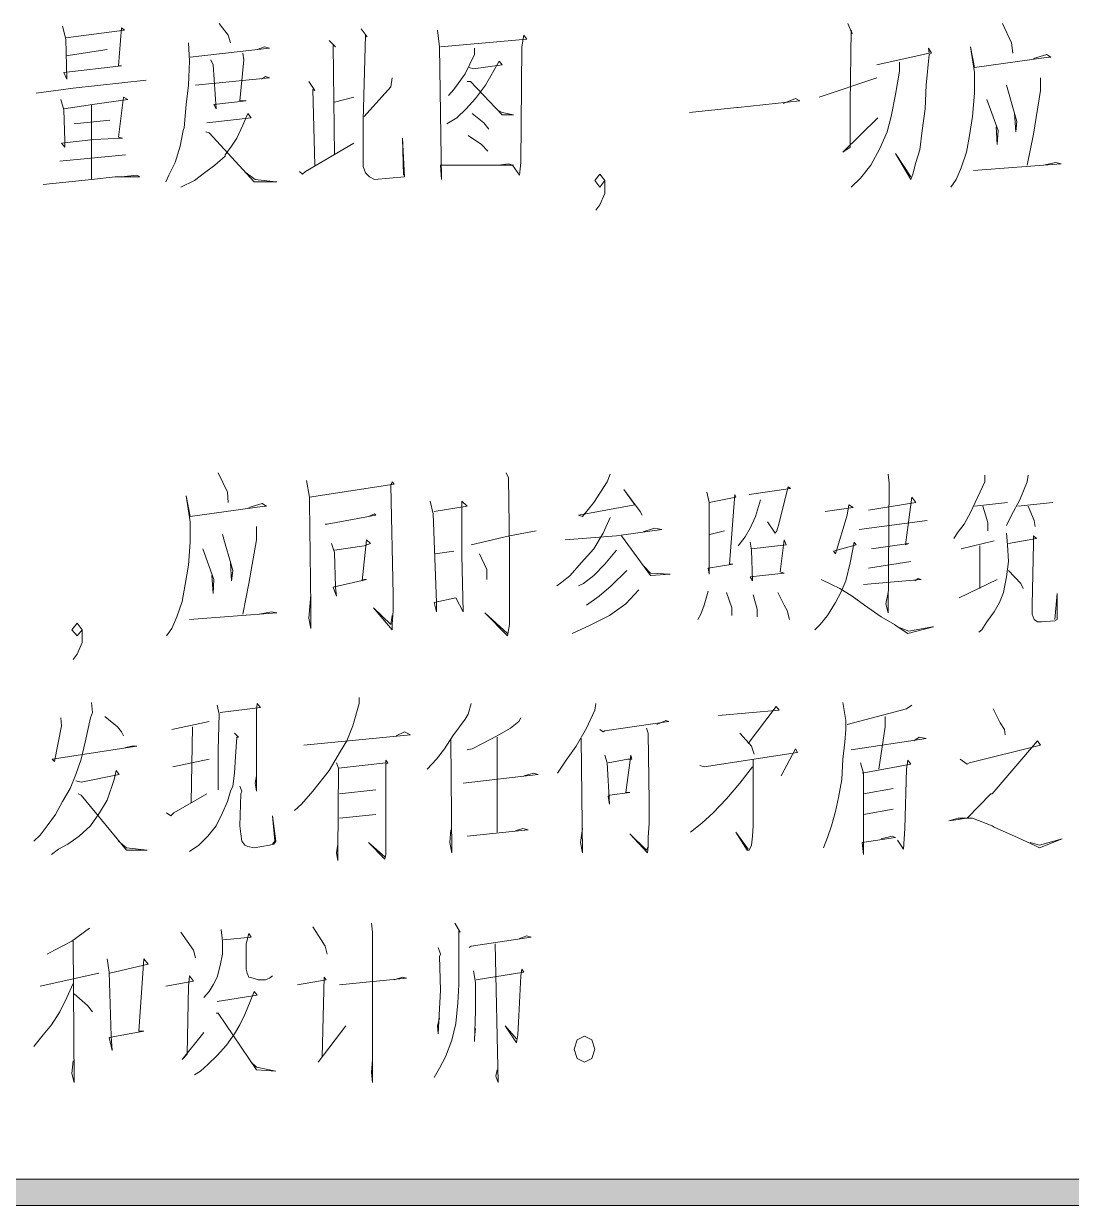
# Model space of a CAD drawing. Header units: millimetres. Extents: x 0 to 586, y 0 to 414.
# Drawn here: x 553.52 to 565.38, y 293.91 to 307.29 of the extents above; entities that cross this region are included whole.
import ezdxf

# ---------------------------------------------------------------- set-up
doc = ezdxf.new("R2010")
doc.units = ezdxf.units.MM

msp = doc.modelspace()

# ---------------------------------------------------------------- hatches: boundary and pattern name
h = msp.add_hatch(color=0)
h.dxf.hatch_style = 2
h.paths.add_polyline_path([(541.390417, 293.906222), (541.390417, 294.202556), (575.772139, 294.202556), (575.772139, 293.906222)])

# ---------------------------------------------------------------- linework, layer by layer
at = {"color": 0, "lineweight": 0}
for points in [[(553.959889, 307.262389), (553.995167, 307.114222), (554.009278, 306.662667), (553.974, 306.73675), (554.626639, 306.810833), (554.591361, 306.810833), (554.626639, 307.24475), (554.661917, 307.216528), (553.995167, 307.128333)], [(555.734361, 307.290611), (555.836667, 307.160083), (555.861361, 307.071889)], [(557.3395, 307.230639), (557.410056, 307.142444), (557.388889, 307.160083), (557.364194, 306.197), (557.364194, 305.787778), (557.364194, 305.671361), (557.388889, 305.600806), (557.43475, 305.554944), (557.491194, 305.526722), (557.829861, 305.554944), (557.808694, 305.992389), (557.819278, 305.572583)], [(558.203806, 307.216528), (558.2285, 307.026028), (558.249667, 305.526722), (558.239083, 305.689), (559.064583, 305.689), (559.008139, 305.703111), (558.891722, 305.689)], [(562.853417, 307.290611), (562.899278, 307.174194), (562.888694, 307.216528), (562.878111, 306.3875), (562.878111, 305.890083), (562.796972, 305.833639), (563.192083, 306.225222)], [(564.603194, 307.290611), (564.7055, 307.071889), (564.719611, 306.955472)], [(555.385111, 307.071889), (555.395694, 306.867278), (555.385111, 306.592111), (555.360417, 306.373389), (555.335722, 306.108806), (555.325139, 306.080583), (555.289861, 305.904194), (555.233417, 305.717222), (555.162861, 305.572583), (555.127583, 305.4985)], [(556.979667, 307.100111), (557.050222, 307.026028), (557.025528, 307.043667), (557.039639, 305.805417)], [(558.239083, 307.026028), (559.216278, 307.114222), (559.181, 307.160083), (559.159833, 307.026028), (559.14925, 305.717222), (559.135139, 305.572583), (559.054, 305.689)], [(553.995167, 306.92725), (554.464361, 306.997806)], [(555.406278, 306.909611), (556.302333, 307.011917), (556.245889, 307.026028), (556.16475, 306.997806)], [(555.639111, 306.881389), (555.663806, 306.824944), (555.699083, 306.327528), (555.674389, 306.373389), (556.03775, 306.415722), (555.967194, 306.415722), (556.013056, 306.881389), (556.002472, 306.955472)], [(558.623611, 307.011917), (558.623611, 306.941361), (558.517778, 306.722639), (558.390778, 306.54625), (558.330806, 306.475694)], [(563.1815, 306.824944), (563.774167, 306.955472), (563.763583, 307.011917), (563.798861, 306.955472), (563.774167, 306.941361), (563.738889, 306.592111), (563.728306, 306.327528), (563.693028, 306.080583), (563.668333, 305.861861), (563.622472, 305.717222), (563.587194, 305.586694), (563.566028, 305.526722), (563.389639, 305.819528), (563.566028, 305.554944)], [(564.952444, 306.8955), (565.104139, 306.941361), (565.15, 306.909611), (565.125306, 306.909611), (564.285694, 306.793194), (564.239833, 307.026028), (564.285694, 306.73675), (564.285694, 306.503917), (564.264528, 306.239333), (564.22925, 306.024139), (564.193972, 305.833639), (564.134, 305.65725), (564.077556, 305.526722), (564.017583, 305.438528)], [(558.563639, 306.793194), (558.613028, 306.779083), (558.937583, 306.824944), (558.902306, 306.867278), (558.750611, 306.592111), (558.634194, 306.443944), (558.528361, 306.327528), (558.426056, 306.225222), (558.309639, 306.154667)], [(563.4355, 306.853167), (563.4355, 306.750861), (563.389639, 306.489806), (563.343778, 306.239333), (563.297917, 306.066472), (563.21325, 305.875972), (563.110944, 305.689), (562.994528, 305.540833), (562.888694, 305.438528)], [(553.660028, 306.503917), (554.079833, 306.560361), (554.905333, 306.648556)], [(555.46625, 306.592111), (556.302333, 306.676778), (556.256472, 306.690889), (556.210611, 306.662667)], [(557.692278, 306.676778), (557.678167, 306.574472), (557.374778, 306.239333)], [(562.528861, 306.458056), (563.1815, 306.676778)], [(565.033583, 306.676778), (565.033583, 306.532139), (564.952444, 306.03825), (564.881889, 305.689)], [(556.746833, 306.634444), (556.817389, 306.532139), (556.792694, 306.54625), (556.817389, 305.689)], [(558.542472, 306.634444), (558.57775, 306.634444), (558.937583, 306.256972), (559.064583, 306.256972), (558.937583, 306.285194), (558.881139, 306.313417)], [(564.649056, 306.592111), (564.765472, 306.182889), (564.754889, 306.066472), (564.740778, 306.271083)], [(553.938722, 306.429833), (553.974, 306.313417), (553.984583, 305.964167), (553.984583, 305.890083), (553.949306, 305.935944), (554.312667, 305.978278), (554.637222, 305.992389), (554.591361, 306.0065), (554.647806, 306.458056), (554.697194, 306.429833), (554.298556, 306.373389), (553.974, 306.327528)], [(554.287972, 306.373389), (554.287972, 305.526722)], [(557.258361, 306.458056), (557.039639, 306.401611)], [(561.057778, 306.285194), (561.594, 306.341639), (561.608111, 306.341639), (562.306611, 306.415722), (562.26075, 306.443944), (562.119639, 306.3875)], [(564.426806, 306.429833), (564.553806, 306.080583), (564.543222, 305.921833), (564.532639, 306.122917)], [(555.59325, 306.168778), (556.094194, 306.225222), (556.058917, 306.271083), (556.002472, 306.140556), (555.931917, 305.992389), (555.871944, 305.904194), (555.801389, 305.805417), (555.801389, 305.787778), (555.684972, 305.689), (555.568556, 305.600806), (555.452139, 305.512611), (555.300444, 305.438528)], [(558.598917, 306.271083), (558.729444, 306.168778), (558.785889, 306.094694)], [(554.090417, 306.154667), (554.496111, 306.197)], [(555.582667, 306.066472), (555.617944, 306.052361), (556.129472, 305.4985), (556.387, 305.4985), (556.372889, 305.4985), (556.140056, 305.526722), (556.03775, 305.600806)], [(558.553056, 306.024139), (558.70475, 305.921833), (558.775306, 305.84775)], [(556.641, 305.614917), (556.676278, 305.586694), (556.711556, 305.614917), (557.258361, 305.935944)], [(553.928139, 305.731333), (554.6725, 305.805417)], [(564.275111, 305.629028), (565.266417, 305.703111), (565.206444, 305.717222), (565.068861, 305.689)], [(553.741167, 305.470278), (554.287972, 305.526722), (554.556083, 305.554944), (554.834778, 305.554944), (554.7995, 305.572583), (554.626639, 305.554944)], [(559.999444, 305.177472), (560.045306, 305.237444), (560.10175, 305.367972), (560.10175, 305.512611), (560.045306, 305.586694), (559.985333, 305.512611), (560.045306, 305.438528), (560.10175, 305.512611)], [(555.72025, 302.203556), (555.826083, 301.984833), (555.836667, 301.868417)], [(556.722139, 302.115361), (556.757417, 301.928389), (556.757417, 301.868417), (556.771528, 300.690139), (556.771528, 300.439667), (556.746833, 300.556083), (556.771528, 300.820667)], [(556.757417, 301.928389), (557.713444, 302.073028), (557.692278, 302.10125), (557.678167, 302.058917), (557.702861, 300.820667), (557.702861, 300.774806), (557.702861, 300.644278), (557.692278, 300.485528), (557.692278, 300.425556), (557.480611, 300.6725), (557.678167, 300.485528), (557.692278, 300.587833)], [(558.983444, 302.203556), (559.008139, 302.147111), (559.018722, 301.342778), (559.018722, 300.848889), (559.018722, 300.485528), (558.997556, 300.355), (558.740028, 300.616056), (558.997556, 300.383222)], [(560.161722, 302.189444), (560.126444, 302.10125), (559.97475, 301.868417), (559.84775, 301.709667), (559.801889, 301.723778), (560.440417, 301.840194), (560.313417, 302.013056), (560.500389, 301.766111), (560.521556, 301.723778)], [(563.3085, 302.189444), (563.319083, 302.087139), (563.3085, 300.616056), (563.283806, 300.718361), (563.3085, 300.848889)], [(564.402111, 302.175333), (564.402111, 302.10125), (564.239833, 301.752), (564.169278, 301.621472), (564.10225, 301.533278), (564.052861, 301.459194)], [(564.892472, 302.175333), (564.881889, 302.10125), (564.80075, 301.896639), (564.7055, 301.723778), (564.649056, 301.607361)], [(561.255333, 301.984833), (561.280028, 301.868417), (561.280028, 301.445083), (561.280028, 301.0535), (561.269444, 301.124056), (561.548139, 301.169917), (561.512861, 301.169917), (561.572833, 301.956611), (561.583417, 301.928389), (561.280028, 301.868417)], [(561.735111, 301.956611), (562.200778, 302.027167), (562.176083, 302.044806), (562.144333, 301.928389), (562.073778, 301.635583), (562.049083, 301.547389), (562.027917, 301.519167), (561.94325, 301.649694)], [(556.0695, 301.811972), (556.221194, 301.854306), (556.270583, 301.826083), (556.245889, 301.826083), (555.406278, 301.709667), (555.360417, 301.9425), (555.406278, 301.649694), (555.406278, 301.416861), (555.385111, 301.155806), (555.349833, 300.937083), (555.314556, 300.746583), (555.254583, 300.573722), (555.198139, 300.439667), (555.138167, 300.355)], [(558.122667, 301.882528), (558.157944, 301.737889), (558.193222, 300.732472), (558.193222, 300.630167), (558.168528, 300.732472), (558.411944, 300.788917), (558.496611, 300.630167), (558.4825, 301.272222), (558.4825, 301.882528), (558.542472, 301.826083), (558.168528, 301.766111)], [(561.862111, 301.896639), (561.805667, 301.709667), (561.745694, 301.575611), (561.68925, 301.476833), (561.608111, 301.374528)], [(562.595889, 301.766111), (562.913389, 301.811972), (562.864, 301.840194), (562.842833, 301.723778), (562.712306, 301.286333), (562.691139, 301.314556), (562.945139, 301.388639), (562.923972, 301.416861), (562.878111, 301.184028), (562.828722, 300.979417), (562.772278, 300.848889), (562.712306, 300.732472), (562.620583, 300.587833), (562.539444, 300.485528), (562.479472, 300.425556)], [(563.08625, 301.780222), (563.622472, 301.868417), (563.576611, 301.928389), (563.506056, 301.388639), (563.541333, 301.40275), (563.121528, 301.342778)], [(564.285694, 301.826083), (564.659639, 301.868417)], [(564.380944, 301.826083), (564.426806, 301.677917), (564.437389, 301.635583), (564.437389, 301.547389)], [(564.776056, 301.826083), (565.171167, 301.868417)], [(564.892472, 301.826083), (564.963028, 301.663806), (564.973611, 301.59325)], [(556.933806, 301.621472), (556.954972, 301.621472), (557.505306, 301.723778), (557.491194, 301.737889), (557.424167, 301.709667)], [(560.161722, 301.695556), (560.080583, 301.519167), (559.97475, 301.342778), (559.833639, 301.184028), (559.706639, 301.039389), (559.614917, 300.965306), (559.554944, 300.922972)], [(556.154167, 301.59325), (556.154167, 301.445083), (556.0695, 300.951194), (556.002472, 300.601944)], [(559.650194, 301.445083), (560.232278, 301.490944), (560.743806, 301.5615), (560.662667, 301.575611), (560.535667, 301.533278)], [(562.980417, 301.5615), (563.749472, 301.663806)], [(555.769639, 301.505056), (555.886056, 301.095833), (555.871944, 300.979417), (555.861361, 301.184028)], [(557.004361, 301.40275), (557.039639, 301.300444), (557.050222, 300.908861), (557.060806, 300.806556), (557.025528, 300.908861), (557.399472, 300.993528), (557.374778, 300.993528), (557.353611, 300.979417), (557.399472, 301.445083), (557.445333, 301.40275), (557.374778, 301.374528), (557.039639, 301.328667)], [(558.588333, 301.388639), (559.018722, 301.490944), (559.322111, 301.547389)], [(560.288722, 301.490944), (560.616806, 301.039389), (560.839056, 301.0535), (560.616806, 301.067611), (560.54625, 301.141694)], [(561.290611, 301.505056), (561.456417, 301.547389)], [(561.745694, 301.416861), (561.759806, 301.328667), (561.770389, 300.979417), (561.745694, 301.025278), (562.130222, 301.067611), (562.084361, 301.081722), (562.130222, 301.445083), (562.154917, 301.388639), (561.759806, 301.342778)], [(564.134, 301.342778), (564.507944, 301.430972)], [(564.649056, 301.519167), (564.659639, 301.388639), (564.670222, 301.198139), (564.649056, 301.025278), (564.613778, 300.848889), (564.567917, 300.732472), (564.507944, 300.630167), (564.426806, 300.51375), (564.370361, 300.425556), (564.335083, 300.397333)], [(564.670222, 301.40275), (564.987722, 301.459194), (564.952444, 301.490944), (564.952444, 301.40275), (564.938333, 300.70425), (564.938333, 300.601944), (564.963028, 300.541972), (564.998306, 300.51375), (565.044167, 300.51375), (565.195861, 300.527861), (565.220556, 300.541972), (565.220556, 300.834778), (565.195861, 300.541972)], [(555.547389, 301.342778), (555.674389, 300.993528), (555.663806, 300.834778), (555.649694, 301.039389)], [(558.179111, 301.286333), (558.390778, 301.314556)], [(558.680056, 301.286333), (558.764722, 301.109944), (558.764722, 300.993528)], [(560.232278, 301.328667), (560.10175, 301.169917), (559.97475, 301.039389), (559.858333, 300.951194), (559.801889, 300.922972)], [(564.345667, 301.374528), (564.345667, 300.891222)], [(563.08625, 301.124056), (563.566028, 301.198139)], [(560.348694, 301.095833), (560.172306, 300.922972), (560.034722, 300.806556), (559.893611, 300.70425)], [(564.670222, 301.095833), (564.811333, 300.951194), (564.836028, 300.891222)], [(562.550028, 300.993528), (562.666444, 300.937083), (562.761694, 300.891222), (562.899278, 300.806556), (563.040389, 300.70425), (563.227361, 300.573722), (563.379056, 300.485528), (563.400222, 300.471417), (563.53075, 300.383222), (563.820028, 300.457306), (563.809444, 300.457306), (563.541333, 300.411444), (563.414333, 300.457306)], [(563.029806, 300.937083), (563.682444, 300.993528), (563.647167, 301.007639), (563.611889, 300.979417)], [(564.112833, 300.788917), (564.543222, 300.993528)], [(560.486278, 300.877111), (560.338111, 300.718361), (560.151139, 300.587833), (559.918306, 300.471417), (559.787778, 300.411444), (559.731333, 300.383222)], [(561.269444, 300.863), (561.223583, 300.70425), (561.188306, 300.601944), (561.153028, 300.541972)], [(561.477583, 300.848889), (561.537556, 300.6725), (561.537556, 300.587833)], [(561.780972, 300.820667), (561.826833, 300.658389), (561.826833, 300.573722)], [(562.059667, 300.848889), (562.130222, 300.70425), (562.1655, 300.644278), (562.190194, 300.541972)], [(555.395694, 300.541972), (556.387, 300.616056), (556.327028, 300.630167), (556.185917, 300.601944)], [(554.079833, 300.090417), (554.125694, 300.150389), (554.182139, 300.280917), (554.182139, 300.425556), (554.125694, 300.499639), (554.065722, 300.425556), (554.125694, 300.355), (554.182139, 300.425556)], [(554.287972, 299.603583), (554.298556, 299.487167), (554.277389, 299.427194), (554.217417, 299.152028), (554.171556, 298.961528), (554.111583, 298.785139), (554.044556, 298.626389), (553.959889, 298.48175), (553.87875, 298.333583), (553.787028, 298.203056), (553.705889, 298.10075), (553.635333, 298.030194)], [(555.709667, 299.571833), (555.734361, 299.469528), (555.72025, 299.063833), (555.72025, 298.612278), (555.72025, 298.686361), (555.72025, 298.802778)], [(555.744944, 299.487167), (556.200028, 299.543611), (556.16475, 299.589472), (556.154167, 299.515389), (556.154167, 298.785139), (556.154167, 298.598167), (556.140056, 298.686361), (556.154167, 298.771028)], [(557.318333, 299.660028), (557.318333, 299.589472), (557.247778, 299.339), (557.177222, 299.166139), (557.106667, 299.049722), (556.979667, 298.831), (556.792694, 298.598167), (556.665694, 298.45), (556.584556, 298.379444)], [(558.588333, 299.589472), (558.553056, 299.469528), (558.517778, 299.413083), (558.380194, 299.222583), (558.284944, 299.077944), (558.193222, 298.961528), (558.087389, 298.845111)], [(559.999444, 299.589472), (559.985333, 299.515389), (559.893611, 299.310778), (559.777194, 299.106167), (559.660778, 298.947417), (559.565528, 298.802778)], [(561.385861, 299.455417), (562.073778, 299.515389), (562.0385, 299.557722), (561.724528, 299.137917)], [(562.796972, 299.603583), (562.828722, 299.398972), (562.828722, 299.296667), (562.818139, 299.152028), (562.796972, 298.961528), (562.782861, 298.728694), (562.747583, 298.524083), (562.712306, 298.365333), (562.666444, 298.203056), (562.620583, 298.072528), (562.574722, 297.956111)], [(563.576611, 299.571833), (563.516639, 299.5295), (562.842833, 299.353111)], [(553.938722, 299.427194), (553.949306, 299.339), (553.868167, 298.933306), (553.843472, 298.961528), (554.7995, 299.106167), (554.743056, 299.106167), (554.6725, 299.092056)], [(554.439667, 299.441306), (554.580778, 299.324889), (554.626639, 299.268444), (554.647806, 299.222583)], [(559.14925, 299.427194), (559.124556, 299.384861), (559.032833, 299.310778), (558.881139, 299.222583), (558.715333, 299.137917), (558.598917, 299.077944), (558.542472, 299.063833)], [(563.273222, 299.441306), (563.273222, 299.324889), (563.202667, 298.845111)], [(564.497361, 299.5295), (564.5785, 299.37075), (564.624361, 299.296667), (564.634944, 299.236694)], [(555.617944, 299.384861), (555.198139, 299.296667)], [(555.430972, 299.324889), (555.416861, 298.467639)], [(560.045306, 299.296667), (560.080583, 299.268444), (560.10175, 299.282556), (560.824944, 299.384861), (560.789667, 299.398972), (560.687361, 299.353111)], [(560.570944, 299.310778), (560.592111, 299.254333), (560.602694, 298.48175), (560.602694, 298.234806), (560.592111, 298.072528), (560.592111, 297.970222), (560.581528, 297.899667), (560.383972, 298.114861), (560.570944, 297.927889), (560.592111, 297.970222)], [(555.907222, 299.254333), (555.953083, 299.208472), (555.931917, 299.208472), (555.917806, 298.98975), (555.907222, 298.802778), (555.886056, 298.654611), (555.861361, 298.598167), (555.826083, 298.48175), (555.769639, 298.351222), (555.699083, 298.203056), (555.603833, 298.086639), (555.501528, 297.984333), (555.395694, 297.913778)], [(556.690389, 299.120278), (557.900417, 299.236694), (557.829861, 299.268444)], [(557.829861, 299.268444), (557.738139, 299.222583)], [(558.3555, 299.18025), (558.366083, 297.899667), (558.344917, 298.016083), (558.3555, 298.160722)], [(558.881139, 299.208472), (558.881139, 298.1325)], [(559.833639, 299.194361), (559.84775, 297.899667), (559.823056, 298.016083), (559.84775, 298.174833)], [(561.629278, 299.254333), (561.735111, 299.137917), (561.759806, 299.106167), (561.791556, 299.017972)], [(562.888694, 299.063833), (563.738889, 299.194361), (563.65775, 299.208472), (563.597778, 299.166139)], [(564.123417, 298.961528), (564.204556, 298.901556), (564.22925, 298.919194), (565.033583, 299.120278), (564.998306, 299.166139), (564.486778, 298.566417), (564.472667, 298.566417), (564.204556, 298.29125), (564.10225, 298.29125), (563.996417, 298.263028), (564.10225, 298.277139), (564.193972, 298.29125), (564.264528, 298.29125), (564.486778, 298.203056), (564.507944, 298.188944), (564.740778, 298.086639), (564.963028, 297.984333), (565.023, 297.956111), (565.277, 298.058417), (565.023, 297.984333), (564.917167, 298.016083)], [(561.174194, 298.887444), (561.223583, 298.873333), (562.281917, 299.035611), (562.26075, 299.077944), (562.094944, 298.771028)], [(555.208722, 298.873333), (555.617944, 298.961528)], [(557.060806, 298.919194), (557.0855, 298.859222), (557.074917, 297.899667), (557.074917, 297.811472), (557.060806, 297.899667), (557.074917, 297.998444)], [(557.0855, 298.859222), (557.621722, 298.919194), (557.621722, 298.947417), (557.642889, 298.919194), (557.621722, 298.901556), (557.621722, 297.882028), (557.607611, 297.825583), (557.424167, 298.016083), (557.607611, 297.853806)], [(560.10175, 299.003861), (560.126444, 298.919194), (560.151139, 298.45), (560.137028, 298.538194), (560.151139, 298.552306), (560.383972, 298.584056), (560.338111, 298.584056), (560.394556, 299.003861), (560.405139, 298.961528), (560.359278, 298.961528), (560.137028, 298.919194)], [(561.780972, 298.961528), (561.780972, 298.203056), (561.770389, 298.086639), (561.759806, 297.984333), (561.735111, 297.927889), (561.710417, 297.927889), (561.583417, 298.1325), (561.724528, 297.942)], [(562.994528, 298.919194), (563.029806, 298.802778), (563.029806, 297.882028), (563.015694, 298.016083), (563.389639, 298.072528), (563.354361, 298.086639), (563.227361, 298.058417)], [(563.015694, 298.802778), (563.566028, 298.901556), (563.53075, 298.947417), (563.516639, 298.845111), (563.495472, 298.174833), (563.481361, 297.942), (563.414333, 298.044306)], [(554.111583, 298.714583), (554.171556, 298.700472), (554.601944, 298.785139), (554.566667, 298.831), (554.5455, 298.728694), (554.464361, 298.495861), (554.379694, 298.351222), (554.277389, 298.203056), (554.146861, 298.086639), (554.019861, 297.998444), (553.914028, 297.942), (553.832889, 297.882028)], [(558.496611, 298.686361), (559.346806, 298.785139), (559.297417, 298.802778), (559.181, 298.771028)], [(561.770389, 298.873333), (561.629278, 298.686361), (561.477583, 298.509972), (561.325889, 298.351222), (561.198889, 298.234806), (561.071889, 298.1325)], [(555.967194, 298.654611), (555.988361, 298.598167), (555.977778, 298.566417), (555.967194, 298.203056), (555.977778, 298.114861), (555.988361, 298.030194), (556.023639, 297.984333), (556.058917, 297.970222), (556.129472, 297.956111), (556.302333, 297.984333), (556.351722, 297.998444), (556.372889, 298.030194), (556.337611, 298.319472), (556.362306, 298.030194), (556.337611, 297.998444)], [(557.505306, 298.612278), (557.096083, 298.566417)], [(563.029806, 298.566417), (563.364944, 298.626389)], [(554.136278, 298.566417), (554.171556, 298.552306), (554.683083, 297.927889), (554.915917, 297.927889), (554.683083, 297.956111), (554.591361, 298.030194)], [(555.138167, 298.351222), (555.184028, 298.319472), (555.219306, 298.351222), (555.59325, 298.566417)], [(563.364944, 298.393556), (563.029806, 298.333583)], [(557.096083, 298.29125), (557.505306, 298.333583)], [(558.542472, 298.086639), (559.230389, 298.160722), (559.170417, 298.174833), (559.089278, 298.146611)], [(554.263278, 297.045944), (554.065722, 296.897778), (553.868167, 296.795472), (553.787028, 296.753139)], [(555.300444, 297.000083), (555.441556, 296.795472), (555.46625, 296.710806)], [(555.755528, 297.031833), (555.769639, 296.897778), (555.769639, 296.753139), (555.744944, 296.622611), (555.709667, 296.492083), (555.663806, 296.403889), (555.617944, 296.329806), (555.557972, 296.25925)], [(556.792694, 297.060056), (556.887944, 296.915417), (556.933806, 296.841333), (556.954972, 296.753139)], [(557.459444, 297.102389), (557.470028, 297.000083), (557.470028, 295.296167), (557.459444, 295.412583), (557.470028, 295.557222)], [(558.401361, 297.102389), (558.461333, 297.000083), (558.447222, 297.031833), (558.447222, 296.724917), (558.447222, 296.710806), (558.447222, 296.403889), (558.436639, 296.199278), (558.411944, 295.966444), (558.366083, 295.775944), (558.295528, 295.588972), (558.2285, 295.458444), (558.168528, 295.356139)], [(554.079833, 296.897778), (554.090417, 295.296167), (554.065722, 295.398472), (554.079833, 295.543111)], [(555.780222, 296.915417), (556.094194, 296.943639), (556.0695, 296.985972), (556.03775, 296.869556), (556.03775, 296.76725), (556.03775, 296.679056), (556.03775, 296.580278), (556.048333, 296.534417), (556.0695, 296.492083), (556.118889, 296.477972), (556.175333, 296.460333), (556.256472, 296.460333), (556.302333, 296.477972), (556.337611, 296.506194)], [(558.563639, 296.827222), (558.588333, 296.841333), (559.265667, 296.943639), (559.216278, 296.95775), (559.135139, 296.929528)], [(558.856444, 296.869556), (558.891722, 295.296167), (558.867028, 295.37025), (558.881139, 295.440806)], [(558.214389, 296.827222), (558.239083, 296.753139), (558.2285, 296.724917), (558.239083, 296.343917), (558.214389, 295.850028), (558.203806, 295.938222), (558.2285, 296.026417)], [(554.464361, 296.696694), (554.485528, 296.548528), (554.510222, 295.821806), (554.520806, 295.659528), (554.485528, 295.807694), (554.880639, 295.87825), (554.824194, 295.87825), (554.880639, 296.696694), (554.930028, 296.636722), (554.496111, 296.534417)], [(554.369111, 296.534417), (553.705889, 296.389778)], [(555.127583, 296.389778), (555.441556, 296.446222), (555.395694, 296.506194), (555.385111, 296.389778), (555.371, 295.617194), (555.314556, 295.557222), (555.557972, 295.864139)], [(556.619833, 296.403889), (556.944389, 296.460333), (556.923222, 296.492083), (556.898528, 295.588972), (556.852667, 295.529), (557.166639, 295.938222)], [(557.096083, 296.403889), (557.854556, 296.477972), (557.808694, 296.492083), (557.713444, 296.460333)], [(558.613028, 296.562639), (558.634194, 296.432111), (558.634194, 296.111083), (558.623611, 295.761833), (558.623611, 295.807694), (558.634194, 295.91)], [(558.644778, 296.460333), (559.181, 296.548528), (559.159833, 296.580278), (559.14925, 296.506194), (559.124556, 296.054639), (559.113972, 295.835917), (559.099861, 295.747722), (558.972861, 295.938222), (559.099861, 295.793583)], [(554.079833, 296.418), (554.009278, 296.25925), (553.928139, 296.096972), (553.832889, 295.952333), (553.741167, 295.835917), (553.635333, 295.705389)], [(554.090417, 296.301583), (554.242111, 296.171056), (554.298556, 296.096972)], [(555.709667, 296.213389), (556.16475, 296.287472), (556.129472, 296.329806), (556.083611, 296.213389), (556.023639, 296.06875), (555.967194, 295.952333), (555.907222, 295.850028), (555.8155, 295.7195), (555.709667, 295.603083), (555.603833, 295.500778), (555.522694, 295.426694), (555.452139, 295.384361)], [(555.699083, 296.082861), (555.72025, 296.082861), (556.154167, 295.440806), (556.372889, 295.426694), (556.154167, 295.472556), (556.094194, 295.529)]]:
    msp.add_lwpolyline(points, dxfattribs=at)
for points in [[(559.985333, 295.677167), (559.953583, 295.779472), (559.868917, 295.821806), (559.787778, 295.779472), (559.7525, 295.677167), (559.787778, 295.571333), (559.868917, 295.529), (559.953583, 295.571333)], [(541.390417, 293.906222), (541.390417, 294.202556), (575.772139, 294.202556), (575.772139, 293.906222)]]:
    msp.add_lwpolyline(points, close=True, dxfattribs=at)

doc.saveas('drawing.dxf')
